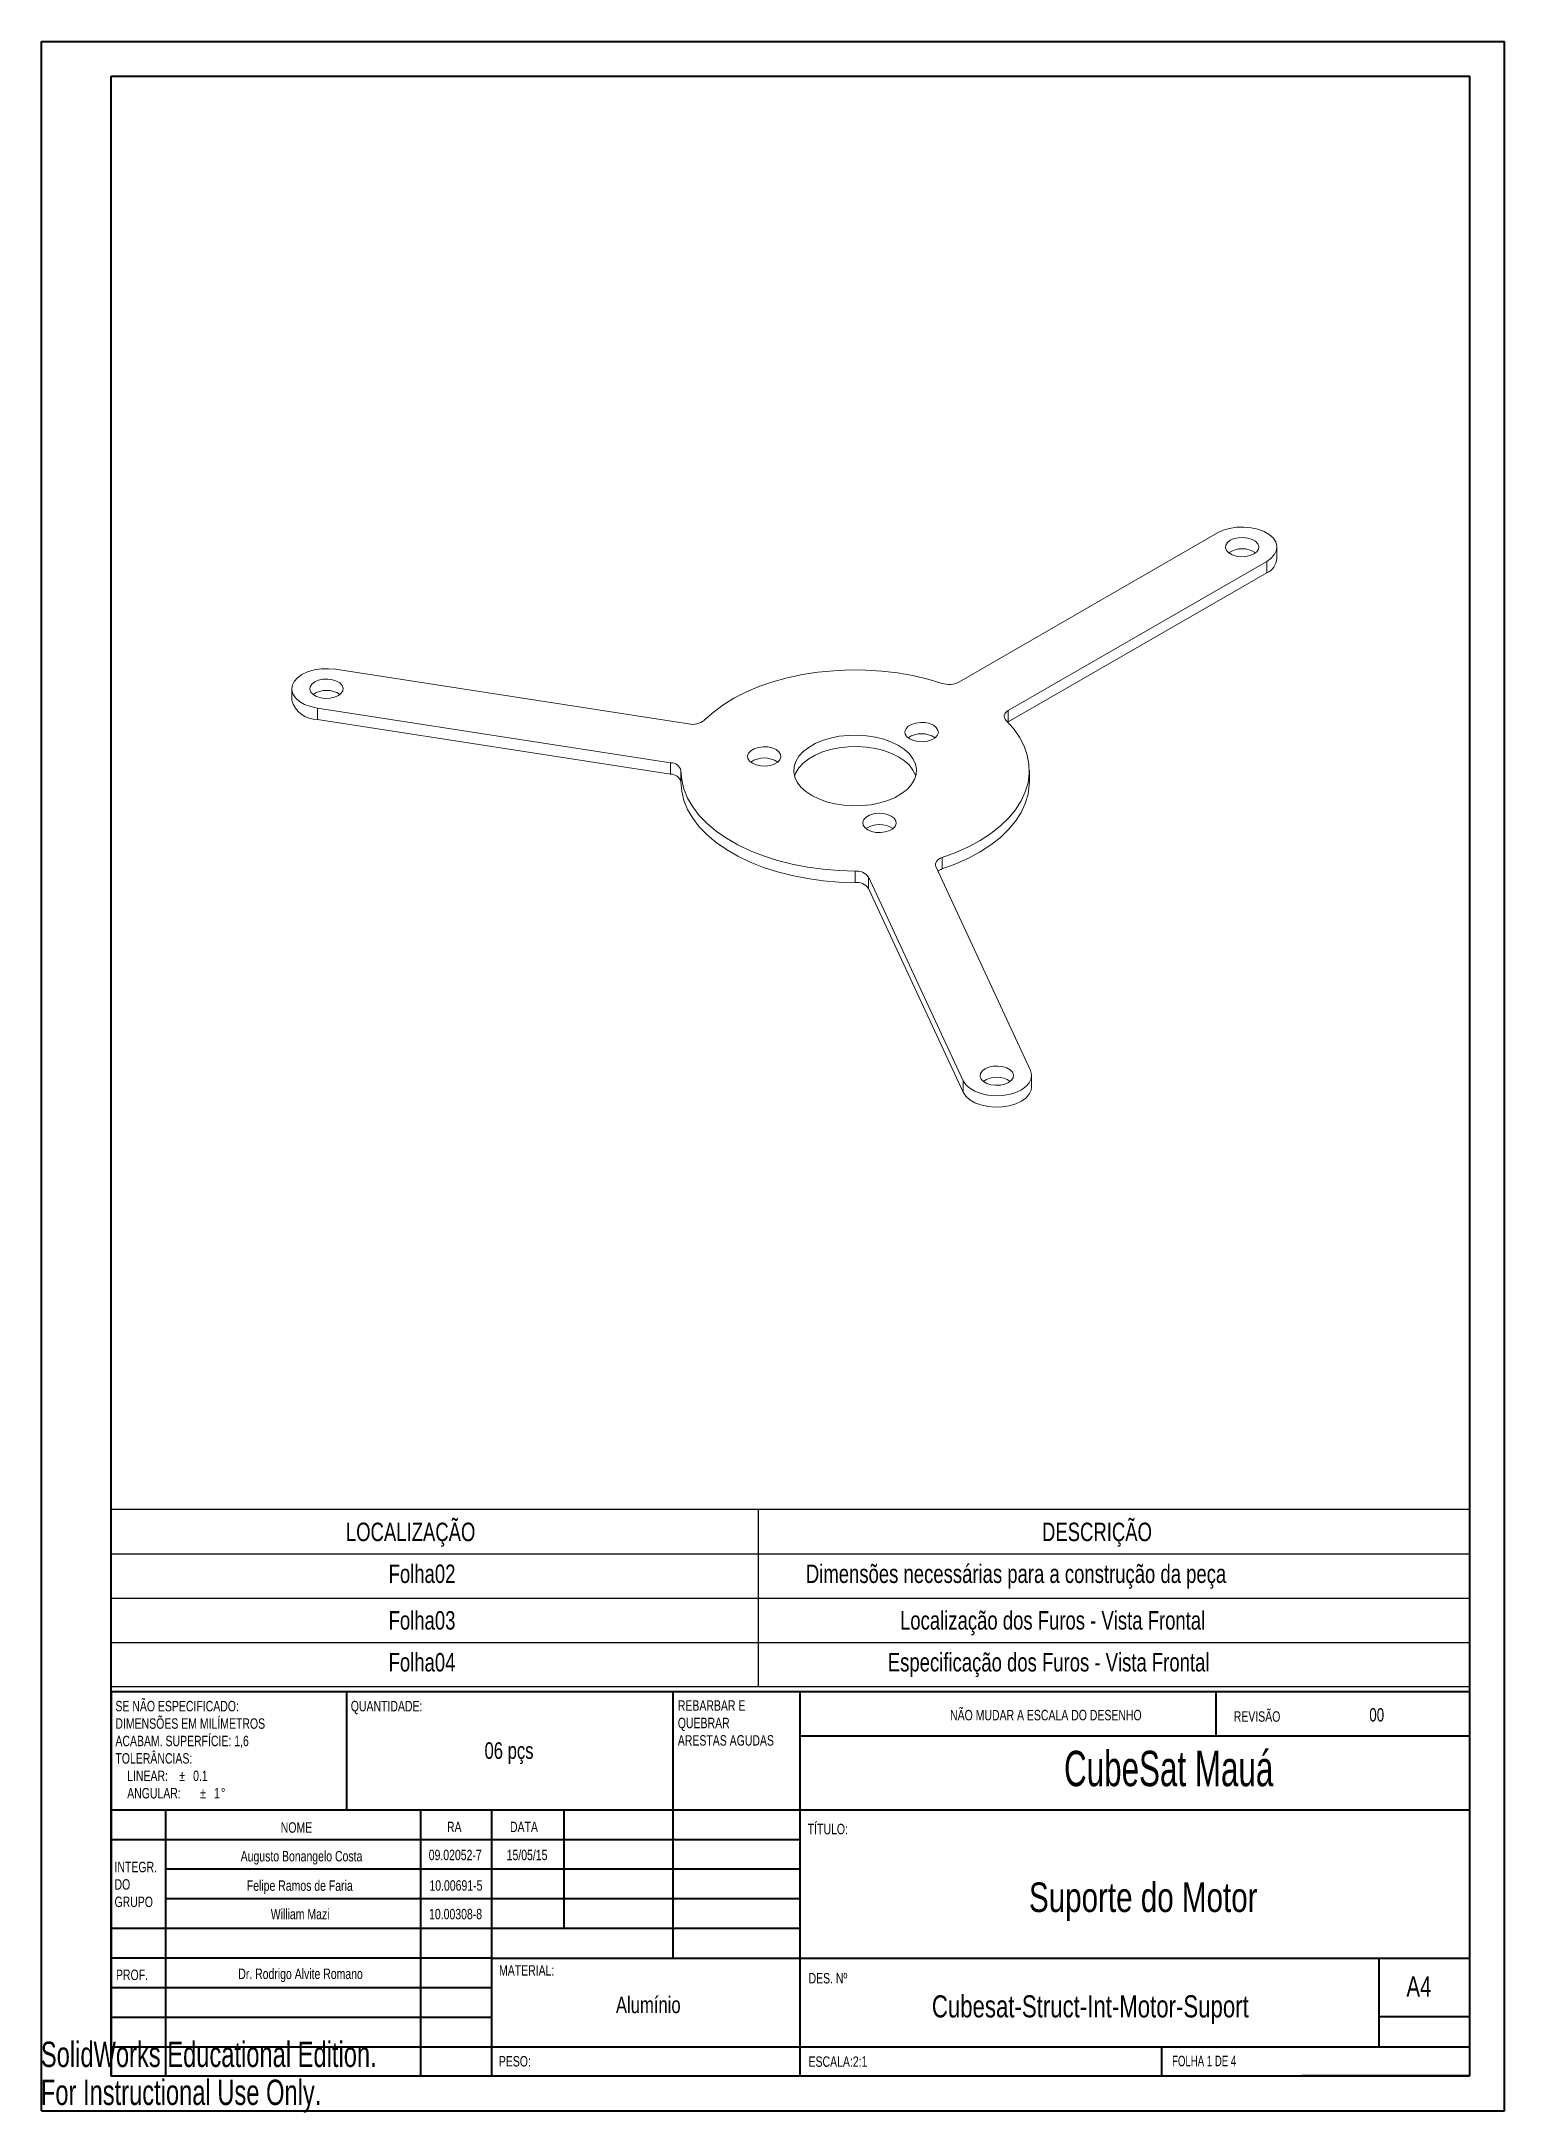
# Model space of a CAD drawing. Header units: millimetres. Extents: x 0 to 210, y 0 to 297.
import ezdxf

# ---------------------------------------------------------------- set-up
doc = ezdxf.new("R2010")
doc.units = ezdxf.units.MM
doc.layers.add('FORMAT', color=7, linetype='Continuous')
doc.styles.add('SLDTEXTSTYLE0', font='TXT', dxfattribs={"width": 0.75})
doc.styles.add('SLDTEXTSTYLE1', font='TXT', dxfattribs={"width": 0.663})
doc.styles.add('SLDTEXTSTYLE2', font='TXT', dxfattribs={"width": 0.6875})
doc.styles.add('SLDTEXTSTYLE3', font='TXT', dxfattribs={"width": 0.7})

# ---------------------------------------------------------------- blocks, each defined once
blk = doc.blocks.new('SW_NOTE_0')
at = {"color": 0, "linetype": 'Continuous', "lineweight": 0, "char_height": 1.5, "attachment_point": 1, "style": 'SLDTEXTSTYLE0'}
for s, insert in [('REBARBAR E', (0, 1.93)), ('QUEBRAR', (0, -0.57)), ('ARESTAS AGUDAS', (0, -3.07))]:
    blk.add_mtext(s, dxfattribs=dict(at, insert=insert))
blk = doc.blocks.new('SW_NOTE_1')
at = {"color": 0, "linetype": 'Continuous', "lineweight": 0, "char_height": 1.5, "attachment_point": 1, "style": 'SLDTEXTSTYLE0'}
for s, insert in [('SE NÃO ESPECIFICADO:', (0, 1.93)), ('ACABAM. SUPERFÍCIE: 1,6', (0, -3.07)), ('DIMENSÕES EM MILÍMETROS', (0, -0.57)), ('TOLERÂNCIAS:', (0, -5.57)), ('LINEAR:', (1.69, -8.07)), ('%%p', (9.16, -8.07)), ('0.1', (11.15, -8.07)), ('ANGULAR:', (1.69, -10.57)), ('%%p', (12.16, -10.57)), ('1', (14.15, -10.57)), ('%%d', (15.16, -10.57))]:
    blk.add_mtext(s, dxfattribs=dict(at, insert=insert))
blk = doc.blocks.new('SW_NOTE_2')
at = {"color": 0, "linetype": 'Continuous', "lineweight": 0, "char_height": 1.5, "attachment_point": 1, "style": 'SLDTEXTSTYLE0'}
for s, insert in [('INTEGR.', (0, 1.93)), ('DO', (0, -0.57)), ('GRUPO', (0, -3.07))]:
    blk.add_mtext(s, dxfattribs=dict(at, insert=insert))
blk = doc.blocks.new('SW_TABLEANNOTATION_0')
at = {"layer": 'FORMAT', "color": 0}
for p, q in [((0, 0), (0, -25.4)), ((195, 0), (0, 0)), ((195, -25.4), (195, 0)), ((92.85, 0), (92.85, -25.4)), ((0, -6.35), (195, -6.35)), ((0, -12.7), (195, -12.7)), ((0, -19.05), (195, -19.05)), ((0, -25.4), (195, -25.4))]:
    blk.add_line(p, q, dxfattribs=at)
at = {"layer": 'FORMAT', "color": 0, "attachment_point": 1, "style": 'SLDTEXTSTYLE0'}
for s, insert, char_height in [('LOCALIZAÇÃO', (33.7, -1.87), 2.6458), ('DESCRIÇÃO', (133.61, -1.87), 2.646), ('Folha02', (39.83, -7.88), 2.646), ('Dimensões necessárias para a construção da peça', (99.72, -7.88), 2.6458), ('Folha03', (39.83, -14.57), 2.646), ('Localização dos Furos - Vista Frontal', (113.23, -14.57), 2.6458), ('Folha04', (39.83, -20.58), 2.646), ('Especificação dos Furos - Vista Frontal', (111.48, -20.58), 2.6458)]:
    blk.add_mtext(s, dxfattribs=dict(at, insert=insert, char_height=char_height))

msp = doc.modelspace()

# ---------------------------------------------------------------- linework, layer by layer
at = {"color": 7, "linetype": 'Continuous', "lineweight": 40}
for p, q in [((0.08, 0.21), (0.08, 297.21)), ((0.08, 297.21), (210.08, 297.21)), ((210.08, 0.21), (210.08, 297.21)), ((210.08, 292.21), (210.08, 297.21)), ((10.08, 292.21), (205.08, 292.21)), ((10.08, 5.21), (10.08, 292.21)), ((205.08, 5.21), (205.08, 292.21)), ((10.11, 60.37), (205.08, 60.37)), ((10.11, 60.37), (10.11, 5.12)), ((43.91, 43.37), (43.91, 60.37)), ((90.71, 60.37), (90.71, 22.12)), ((108.91, 60.37), (108.91, 5.12)), ((168.68, 54.09), (168.68, 60.46)), ((205.08, 54), (108.91, 54)), ((205.08, 43.37), (10.11, 43.37)), ((17.91, 43.37), (17.91, 5.12)), ((54.51, 43.37), (54.51, 5.12)), ((64.71, 5.12), (64.71, 43.37)), ((75.11, 26.37), (75.11, 43.37)), ((108.91, 39.12), (10.11, 39.12)), ((108.91, 34.87), (17.91, 34.87)), ((108.91, 30.62), (17.91, 30.62)), ((108.91, 26.37), (10.11, 26.37)), ((64.71, 22.12), (10.11, 22.12)), ((64.71, 22.12), (205.08, 22.12)), ((192.08, 9.46), (192.08, 22.21)), ((64.71, 17.87), (10.11, 17.87)), ((64.71, 13.62), (10.11, 13.62)), ((205.08, 13.71), (192.08, 13.71)), ((10.11, 9.37), (205.08, 9.37)), ((160.88, 5.21), (160.88, 9.46)), ((10.08, 5.21), (205.08, 5.21)), ((205.08, 5.21), (180.99, 5.21)), ((0.08, 0.21), (210.08, 0.21))]:
    msp.add_line(p, q, dxfattribs=at)
at = {"color": 7, "linetype": 'Continuous', "lineweight": 15}
for p, q in [((168.87, 226.68), (131.77, 205.26)), ((177.41, 223), (177.41, 224.64)), ((138.84, 201.18), (175.94, 222.59)), ((138.84, 199.55), (175.94, 220.96)), ((175.94, 220.96), (175.94, 222.59)), ((92.97, 199.26), (42.3, 207.1)), ((36, 204.31), (36, 202.68)), ((39.71, 201.52), (90.39, 193.68)), ((39.71, 199.89), (39.71, 201.52)), ((39.71, 199.89), (90.39, 192.05)), ((138.79, 199.51), (138.84, 199.55)), ((138.84, 199.55), (138.84, 201.18)), ((90.39, 192.05), (90.39, 193.68)), ((91.87, 190.93), (91.87, 192.57)), ((141.87, 190.94), (141.87, 192.57)), ((142.03, 149.53), (128.45, 178.78)), ((129.38, 178.45), (129.38, 180.08)), ((116.86, 176.51), (116.86, 178.14)), ((118.79, 177.29), (132.37, 148.03)), ((118.79, 175.65), (118.79, 177.29)), ((118.79, 175.65), (132.37, 146.4)), ((142.2, 147.15), (142.2, 148.78)), ((132.37, 146.4), (132.37, 148.03))]:
    msp.add_line(p, q, dxfattribs=at)
at = {"color": 7, "linetype": 'Continuous', "lineweight": 15, "flags": 128}
for points in [[(168.87, 226.68), (169.68, 227.06), (170.61, 227.33), (171.62, 227.49), (172.67, 227.52), (173.7, 227.42), (174.68, 227.21), (175.55, 226.88), (176.29, 226.45), (176.86, 225.95), (177.24, 225.38), (177.4, 224.79), (177.34, 224.18), (177.07, 223.6), (176.6, 223.06), (175.94, 222.59)], [(170.71, 225.62), (170.3, 225.3), (170.06, 224.93), (170.01, 224.54), (170.16, 224.15), (170.48, 223.81), (170.97, 223.53), (171.57, 223.34), (172.23, 223.25), (172.92, 223.28), (173.56, 223.42), (174.1, 223.66), (174.51, 223.97), (174.75, 224.34), (174.8, 224.73), (174.65, 225.12), (174.33, 225.47), (173.84, 225.74), (173.24, 225.93), (172.58, 226.02), (171.9, 225.99), (171.26, 225.85), (170.71, 225.62)], [(39.71, 201.52), (38.73, 201.74), (37.86, 202.07), (37.12, 202.49), (36.55, 203), (36.17, 203.56), (36.01, 204.16), (36.06, 204.76), (36.34, 205.34), (36.81, 205.88), (37.47, 206.35), (38.28, 206.73), (39.21, 207), (40.22, 207.16), (41.26, 207.19), (42.3, 207.1)], [(39.31, 205.29), (38.9, 204.97), (38.66, 204.6), (38.61, 204.21), (38.75, 203.83), (39.08, 203.48), (39.56, 203.2), (40.16, 203.01), (40.83, 202.93), (41.51, 202.96), (42.15, 203.09), (42.7, 203.33), (43.11, 203.65), (43.35, 204.02), (43.4, 204.41), (43.25, 204.79), (42.92, 205.14), (42.44, 205.42), (41.84, 205.61), (41.17, 205.69), (40.49, 205.66), (39.85, 205.53), (39.31, 205.29)], [(129.36, 205.08), (127.31, 205.69), (125.17, 206.19), (122.96, 206.57), (120.7, 206.84), (118.4, 206.98), (116.1, 207), (113.79, 206.9), (111.52, 206.67), (109.29, 206.33), (107.13, 205.87), (105.04, 205.29), (103.06, 204.61), (101.2, 203.82), (99.47, 202.94), (97.89, 201.97), (96.47, 200.92), (95.22, 199.8)], [(124.72, 197.11), (125.26, 196.87), (125.9, 196.73), (126.59, 196.7), (127.25, 196.79), (127.85, 196.98), (128.34, 197.26), (128.66, 197.6), (128.81, 197.99), (128.76, 198.38), (128.52, 198.75), (128.11, 199.07), (127.56, 199.3), (126.92, 199.44), (126.24, 199.47), (125.58, 199.38), (124.98, 199.19), (124.49, 198.92), (124.17, 198.57), (124.02, 198.18), (124.07, 197.79), (124.31, 197.42), (124.72, 197.11)], [(129.38, 180.08), (131.32, 180.8), (133.14, 181.62), (134.82, 182.53), (136.35, 183.53), (137.71, 184.61), (138.9, 185.75), (139.89, 186.95), (140.69, 188.2), (141.29, 189.49), (141.68, 190.8), (141.86, 192.13), (141.82, 193.46), (141.57, 194.78), (141.12, 196.09), (140.45, 197.37), (139.58, 198.6), (138.52, 199.79)], [(138.52, 199.79), (138.39, 199.96), (138.3, 200.14), (138.26, 200.32), (138.27, 200.51), (138.34, 200.7), (138.46, 200.87), (138.63, 201.03), (138.84, 201.18)], [(110.65, 188.98), (111.64, 188.49), (112.76, 188.08), (113.96, 187.78), (115.23, 187.58), (116.54, 187.5), (117.85, 187.53), (119.15, 187.67), (120.39, 187.92), (121.55, 188.27), (122.61, 188.72), (123.54, 189.26), (124.32, 189.87), (124.93, 190.54), (125.37, 191.26), (125.61, 192.01), (125.66, 192.76), (125.52, 193.52), (125.17, 194.25), (124.65, 194.95), (123.95, 195.59), (123.09, 196.17), (122.09, 196.66), (120.98, 197.07), (119.77, 197.37), (118.5, 197.57), (117.2, 197.65), (115.88, 197.62), (114.59, 197.48), (113.35, 197.23), (112.19, 196.88), (111.13, 196.43), (110.2, 195.89), (109.42, 195.28), (108.8, 194.61), (108.37, 193.89), (108.12, 193.14), (108.07, 192.38), (108.22, 191.63), (108.56, 190.9), (109.09, 190.2), (109.79, 189.56), (110.65, 188.98)], [(102.13, 193.61), (102.68, 193.38), (103.32, 193.24), (104, 193.21), (104.67, 193.29), (105.27, 193.48), (105.75, 193.76), (106.08, 194.11), (106.22, 194.49), (106.17, 194.89), (105.93, 195.26), (105.53, 195.57), (104.98, 195.81), (104.34, 195.95), (103.66, 195.97), (102.99, 195.89), (102.39, 195.7), (101.91, 195.42), (101.58, 195.08), (101.43, 194.69), (101.48, 194.3), (101.72, 193.93), (102.13, 193.61)], [(125.55, 191.76), (125.52, 191.89), (125.17, 192.62), (124.65, 193.32), (123.95, 193.96), (123.09, 194.53), (122.09, 195.03), (120.98, 195.43), (119.77, 195.74), (118.5, 195.93), (117.2, 196.02), (115.88, 195.99), (114.59, 195.85), (113.35, 195.6), (112.19, 195.24), (111.13, 194.79), (110.2, 194.26), (109.42, 193.64), (108.8, 192.97), (108.37, 192.26), (108.18, 191.76)], [(91.87, 192.57), (91.98, 191.24), (92.3, 189.92), (92.82, 188.62), (93.56, 187.36), (94.49, 186.14), (95.61, 184.98), (96.92, 183.88), (98.39, 182.85), (100.03, 181.91), (101.8, 181.06), (103.7, 180.31), (105.72, 179.66), (107.83, 179.12), (110.02, 178.69), (112.27, 178.39), (114.55, 178.2), (116.86, 178.14)], [(91.87, 190.93), (91.98, 189.6), (92.3, 188.28), (92.82, 186.99), (93.56, 185.72), (94.49, 184.51), (95.61, 183.34), (96.92, 182.24), (98.39, 181.22), (100.03, 180.28), (101.8, 179.43), (103.7, 178.67), (105.72, 178.02), (107.83, 177.49), (110.02, 177.06), (112.27, 176.76), (114.55, 176.57), (116.86, 176.51)], [(129.38, 178.45), (131.32, 179.17), (133.14, 179.98), (134.82, 180.9), (136.35, 181.9), (137.71, 182.97), (138.9, 184.12), (139.89, 185.32), (140.69, 186.57), (141.29, 187.85), (141.68, 189.17), (141.86, 190.5), (141.87, 190.94)], [(118.67, 184.07), (119.21, 183.83), (119.85, 183.69), (120.53, 183.66), (121.2, 183.75), (121.8, 183.94), (122.28, 184.22), (122.61, 184.56), (122.76, 184.95), (122.71, 185.34), (122.47, 185.71), (122.06, 186.03), (121.51, 186.26), (120.87, 186.4), (120.19, 186.43), (119.52, 186.34), (118.92, 186.16), (118.44, 185.88), (118.11, 185.53), (117.97, 185.15), (118.02, 184.75), (118.26, 184.38), (118.67, 184.07)], [(128.45, 178.78), (128.39, 178.97), (128.38, 179.16), (128.43, 179.34), (128.53, 179.52), (128.68, 179.69), (128.87, 179.84), (129.11, 179.97), (129.38, 180.08)], [(142.03, 149.53), (142.19, 148.93), (142.13, 148.33), (141.86, 147.74), (141.39, 147.21), (140.73, 146.74), (139.92, 146.36), (138.99, 146.08), (137.98, 145.93), (136.93, 145.9), (135.9, 145.99), (134.93, 146.21), (134.05, 146.54), (133.31, 146.96), (132.74, 147.47), (132.37, 148.03)], [(135.5, 149.76), (135.09, 149.44), (134.85, 149.07), (134.8, 148.68), (134.95, 148.29), (135.28, 147.95), (135.76, 147.67), (136.36, 147.48), (137.03, 147.4), (137.71, 147.42), (138.35, 147.56), (138.89, 147.8), (139.3, 148.11), (139.54, 148.48), (139.59, 148.88), (139.45, 149.26), (139.12, 149.61), (138.63, 149.89), (138.04, 150.08), (137.37, 150.16), (136.69, 150.13), (136.05, 149.99), (135.5, 149.76)], [(132.37, 146.4), (132.74, 145.83), (133.31, 145.33), (134.05, 144.9), (134.93, 144.57), (135.9, 144.36), (136.93, 144.26), (137.98, 144.29), (138.99, 144.45), (139.92, 144.72), (140.73, 145.1), (141.39, 145.57), (141.86, 146.11), (142.13, 146.69), (142.2, 147.15)]]:
    msp.add_lwpolyline(points, dxfattribs=at)
at = {"color": 7, "linetype": 'Continuous', "lineweight": 15}
for centre, radius, start, end in [((172.41, 220.95), 3.46, 55.9529, 124.0471), ((174.93, 223.23), 2.49, 294.0092, 354.6707), ((130.35, 208.05), 3.13, 251.6461, 297.0616), ((39.66, 203.68), 3.8, 195.3955, 270.6935), ((41, 200.62), 3.46, 55.9529, 124.0471), ((93.52, 201.95), 2.75, 258.528, 308.3514), ((126.41, 194.4), 3.46, 55.9529, 124.0471), ((90.42, 192.18), 1.5, 14.8213, 91.2937), ((103.83, 190.91), 3.46, 55.9529, 124.0471), ((90.42, 190.55), 1.5, 14.8213, 91.2937), ((120.36, 181.36), 3.46, 55.9529, 124.0471), ((129.97, 176.55), 1.98, 107.3811, 127.8504), ((117.08, 176.03), 2.12, 36.2419, 95.9544), ((117.08, 174.4), 2.12, 36.2419, 95.9544), ((137.2, 145.09), 3.46, 55.9529, 124.0471)]:
    msp.add_arc(centre, radius, start, end, dxfattribs=at)

# ---------------------------------------------------------------- block references
at = {"color": 7, "linetype": 'Continuous', "lineweight": 0}
for name, p in [('SW_NOTE_1', (10.7, 57.11)), ('SW_NOTE_0', (91.42, 57.19)), ('SW_NOTE_2', (10.57, 34.02))]:
    msp.add_blockref(name, p, dxfattribs=at)
at = {"layer": 'FORMAT'}
msp.add_blockref('SW_TABLEANNOTATION_0', (10.08, 86.49), dxfattribs=at)

# ---------------------------------------------------------------- texts
at = {"color": 7, "linetype": 'Continuous', "lineweight": 0}
for s, insert, char_height, attachment_point, style in [('QUANTIDADE:', (44.48, 59.04), 1.5, 1, 'SLDTEXTSTYLE0'), ('NÃO MUDAR A ESCALA DO DESENHO', (130.49, 57.75), 1.5, 1, 'SLDTEXTSTYLE0'), ('REVISÃO', (171.21, 57.55), 1.5, 1, 'SLDTEXTSTYLE0'), ('00', (191.73, 57.99), 1.905, 2, 'SLDTEXTSTYLE0'), ('06 pçs', (67.19, 53.1), 2.381, 2, 'SLDTEXTSTYLE0'), ('CubeSat Mauá', (161.87, 51.88), 5.08, 2, 'SLDTEXTSTYLE1'), ('NOME', (34.43, 41.62), 1.5, 1, 'SLDTEXTSTYLE0'), ('DATA', (67.33, 41.7), 1.5, 1, 'SLDTEXTSTYLE0'), ('TÍTULO:', (110.07, 41.4), 1.5, 1, 'SLDTEXTSTYLE0'), ('Augusto Bonangelo Costa', (37.41, 37.5), 1.4986, 2, 'SLDTEXTSTYLE0'), ('15/05/15', (69.78, 37.68), 1.499, 2, 'SLDTEXTSTYLE0'), ('Felipe Ramos de Faria', (37.16, 33.28), 1.4986, 2, 'SLDTEXTSTYLE0'), ('10.00691-5', (59.57, 33.3), 1.499, 2, 'SLDTEXTSTYLE0'), ('Suporte do Motor', (158.22, 32.98), 4.2333, 2, 'SLDTEXTSTYLE0'), ('William Mazi', (37.21, 29.19), 1.4986, 2, 'SLDTEXTSTYLE0'), ('10.00308-8', (59.52, 29.19), 1.499, 2, 'SLDTEXTSTYLE0'), ('MATERIAL:', (65.76, 21.11), 1.5, 1, 'SLDTEXTSTYLE0'), ('PROF.', (10.78, 20.47), 1.5, 1, 'SLDTEXTSTYLE0'), ('Dr. Rodrigo Alvite Romano', (37.27, 20.62), 1.4986, 2, 'SLDTEXTSTYLE0'), ('DES. Nº', (110.18, 19.99), 1.5, 1, 'SLDTEXTSTYLE0'), ('A4', (196, 19.52), 2.91, 1, 'SLDTEXTSTYLE0'), ('Alumínio', (87.18, 16.61), 2.381, 2, 'SLDTEXTSTYLE0'), ('Cubesat-Struct-Int-Motor-Suport', (150.62, 16.79), 3.175, 2, 'SLDTEXTSTYLE0'), ('PESO:', (65.73, 8.07), 1.499, 1, 'SLDTEXTSTYLE0'), ('ESCALA:2:1', (110.18, 8.02), 1.5, 1, 'SLDTEXTSTYLE0'), ('FOLHA 1 DE 4', (162.36, 8.11), 1.5, 1, 'SLDTEXTSTYLE2')]:
    msp.add_mtext(s, dxfattribs=dict(at, insert=insert, char_height=char_height, attachment_point=attachment_point, style=style))
at = {"color": 7, "linetype": 'Continuous', "char_height": 3.633, "attachment_point": 1, "style": 'SLDTEXTSTYLE3'}
for s, insert in [('SolidWorks Educational Edition.', (0, 10.13)), ('For Instructional Use Only.', (0, 4.68))]:
    msp.add_mtext(s, dxfattribs=dict(at, insert=insert))
at = {"layer": 'FORMAT', "style": 'SLDTEXTSTYLE0'}
for s, insert, char_height, attachment_point in [('RA', (58.29, 41.7), 1.5, 1), ('09.02052-7', (59.47, 37.68), 1.499, 2)]:
    msp.add_mtext(s, dxfattribs=dict(at, insert=insert, char_height=char_height, attachment_point=attachment_point))

doc.saveas('drawing.dxf')
